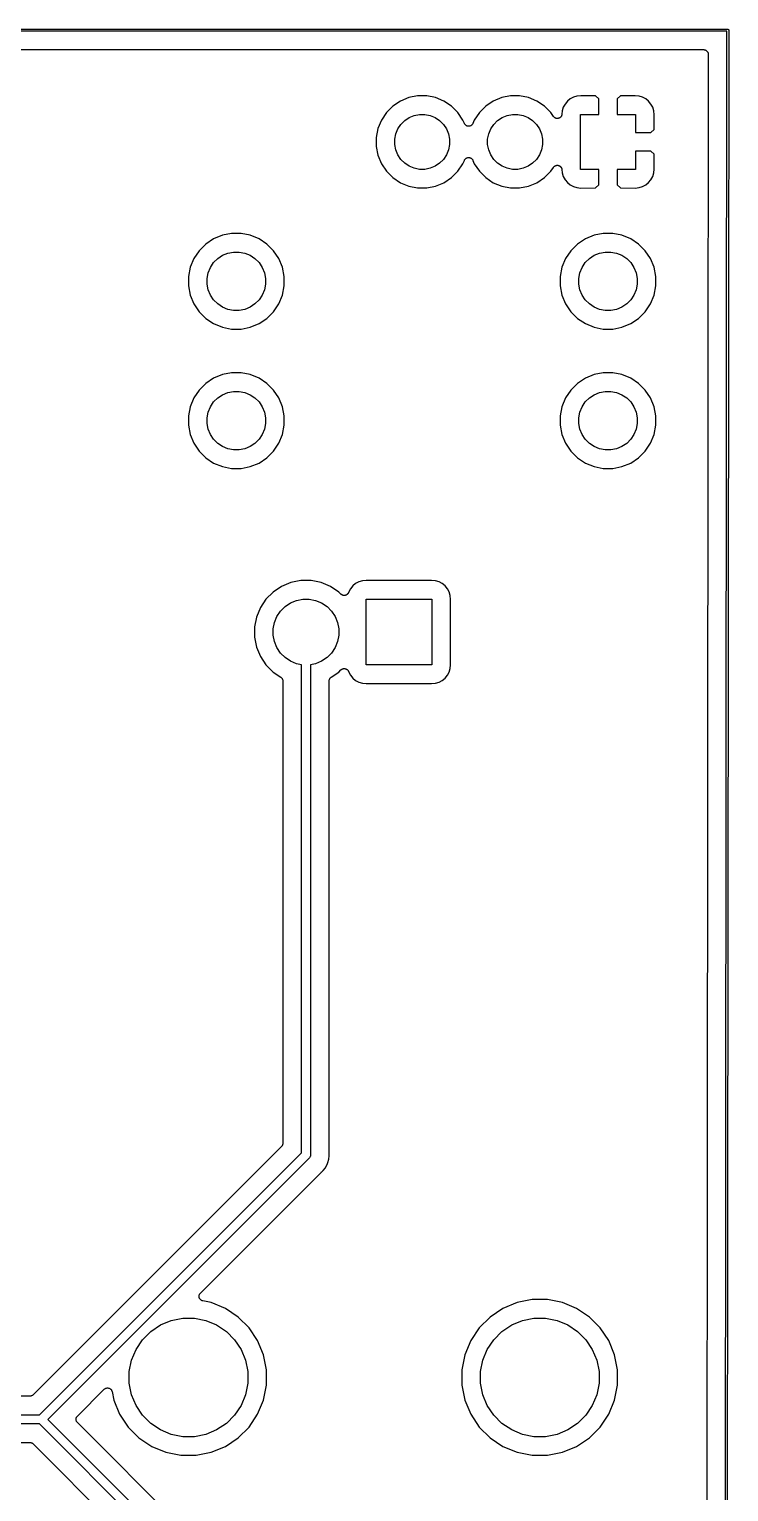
# Model space of a CAD drawing. Extents: x 20 to 116, y -135 to -20.
# Drawn here: x 96.9 to 116.03, y -59.96 to -19.97 of the extents above; entities that cross this region are included whole.
import ezdxf

# ---------------------------------------------------------------- set-up
doc = ezdxf.new("R2010")
doc.units = 0
doc.layers.add('BLACK', color=7, linetype='CONTINUOUS')

msp = doc.modelspace()

# ---------------------------------------------------------------- linework, layer by layer
at = {"layer": 'BLACK', "linetype": 'CONTINUOUS'}
for p, q in [((20.0012, -19.975), (115.999, -19.975)), ((115.999, -19.975), (116, -19.9749)), ((116, -19.9749), (116.001, -19.975)), ((116.001, -19.975), (116.005, -19.9754)), ((116.005, -19.9754), (116.005, -19.9754)), ((116.005, -19.9754), (116.005, -19.9754)), ((116.005, -19.9754), (116.006, -19.9757)), ((116.006, -19.9757), (116.01, -19.9768)), ((116.01, -19.9768), (116.01, -19.9768)), ((116.01, -19.9768), (116.01, -19.9768)), ((116.01, -19.9768), (116.011, -19.9773)), ((116.011, -19.9773), (116.014, -19.9791)), ((116.014, -19.9791), (116.014, -19.9791)), ((116.014, -19.9791), (116.014, -19.9791)), ((116.014, -19.9791), (116.015, -19.9798)), ((116.015, -19.9798), (116.018, -19.9822)), ((116.018, -19.9822), (116.018, -19.9823)), ((116.018, -19.9823), (116.018, -19.9823)), ((116.018, -19.9823), (116.018, -19.9831)), ((116.018, -19.9831), (116.021, -19.986)), ((116.021, -19.986), (116.021, -19.9861)), ((116.021, -19.9861), (116.021, -19.9861)), ((116.021, -19.9861), (116.021, -19.9871)), ((116.021, -19.9871), (116.023, -19.9904)), ((116.023, -19.9904), (116.023, -19.9904)), ((116.023, -19.9904), (116.023, -19.9904)), ((116.023, -19.9904), (116.024, -19.9919)), ((116.024, -19.9919), (116.025, -19.9951)), ((115.975, -20.025), (20.025, -20.025)), ((115.86, -134.975), (115.975, -20.025)), ((116.025, -20.0012), (115.91, -134.999)), ((116.025, -19.9951), (116.025, -19.9951)), ((116.025, -19.9951), (116.025, -19.9951)), ((116.025, -19.9951), (116.025, -19.9969)), ((116.025, -19.9969), (116.025, -20)), ((116.025, -20), (116.025, -20.0012)), ((95.6387, -20.533), (115.339, -20.533)), ((115.339, -20.533), (115.34, -20.533)), ((115.34, -20.533), (115.34, -20.533)), ((115.34, -20.533), (115.34, -20.533)), ((115.34, -20.533), (115.341, -20.533)), ((115.341, -20.533), (115.353, -20.5344)), ((115.353, -20.5344), (115.365, -20.5356)), ((115.466, -20.6601), (115.353, -134.34)), ((115.365, -20.5356), (115.365, -20.5357)), ((115.365, -20.5357), (115.366, -20.5358)), ((115.366, -20.5358), (115.377, -20.5394)), ((115.377, -20.5394), (115.389, -20.543)), ((115.389, -20.543), (115.389, -20.5432)), ((115.389, -20.5432), (115.389, -20.5433)), ((115.389, -20.5433), (115.4, -20.549)), ((115.4, -20.549), (115.41, -20.5548)), ((115.41, -20.5548), (115.411, -20.555)), ((115.411, -20.555), (115.411, -20.5552)), ((115.411, -20.5552), (115.42, -20.5629)), ((115.42, -20.5629), (115.43, -20.5706)), ((115.43, -20.5706), (115.43, -20.5709)), ((115.43, -20.5709), (115.43, -20.5711)), ((115.43, -20.5711), (115.438, -20.5805)), ((115.438, -20.5805), (115.445, -20.5898)), ((115.445, -20.5898), (115.445, -20.5902)), ((115.445, -20.5902), (115.446, -20.5905)), ((115.446, -20.5905), (115.451, -20.6011)), ((115.451, -20.6011), (115.457, -20.6117)), ((115.457, -20.6117), (115.457, -20.6121)), ((115.457, -20.6121), (115.457, -20.6124)), ((115.457, -20.6124), (115.46, -20.6239)), ((115.46, -20.6239), (115.464, -20.6355)), ((115.464, -20.6355), (115.464, -20.6358)), ((115.464, -20.6358), (115.464, -20.6362)), ((115.464, -20.6362), (115.465, -20.6481)), ((115.465, -20.6481), (115.466, -20.6601)), ((107.049, -21.9402), (106.843, -22.0779)), ((107.278, -21.8453), (107.049, -21.9402)), ((107.521, -21.797), (107.278, -21.8453)), ((107.769, -21.797), (107.521, -21.797)), ((108.012, -21.8453), (107.769, -21.797)), ((108.241, -21.9402), (108.012, -21.8453)), ((108.447, -22.0778), (108.241, -21.9402)), ((109.589, -21.9402), (109.383, -22.0779)), ((109.818, -21.8453), (109.589, -21.9402)), ((110.061, -21.797), (109.818, -21.8453)), ((110.309, -21.797), (110.061, -21.797)), ((110.552, -21.8453), (110.309, -21.797)), ((110.781, -21.9402), (110.552, -21.8453)), ((110.987, -22.0778), (110.781, -21.9402)), ((111.614, -21.9441), (111.551, -22.0214)), ((111.691, -21.8806), (111.614, -21.9441)), ((111.78, -21.8334), (111.691, -21.8806)), ((111.875, -21.8044), (111.78, -21.8334)), ((111.981, -21.794), (111.875, -21.8044)), ((112.386, -21.7967), (111.981, -21.794)), ((112.471, -21.8814), (112.386, -21.7967)), ((112.471, -22.305), (112.471, -21.8814)), ((113.064, -21.7967), (112.979, -21.8814)), ((112.979, -21.8814), (112.979, -22.305)), ((113.469, -21.794), (113.064, -21.7967)), ((113.575, -21.8043), (113.469, -21.794)), ((113.67, -21.8334), (113.575, -21.8043)), ((113.759, -21.8806), (113.67, -21.8334)), ((113.836, -21.9441), (113.759, -21.8806)), ((113.899, -22.0214), (113.836, -21.9441)), ((106.668, -22.2531), (106.53, -22.4591)), ((106.843, -22.0779), (106.668, -22.2531)), ((107.167, -22.4724), (107.29, -22.3904)), ((107.29, -22.3904), (107.426, -22.3338)), ((107.426, -22.3338), (107.571, -22.305)), ((107.571, -22.305), (107.719, -22.305)), ((107.719, -22.305), (107.864, -22.3338)), ((107.864, -22.3338), (108, -22.3904)), ((108, -22.3904), (108.123, -22.4724)), ((108.622, -22.2531), (108.447, -22.0778)), ((108.76, -22.4591), (108.622, -22.2531)), ((109.208, -22.2531), (109.07, -22.4591)), ((109.383, -22.0779), (109.208, -22.2531)), ((109.707, -22.4724), (109.83, -22.3904)), ((109.83, -22.3904), (109.966, -22.3338)), ((109.966, -22.3338), (110.111, -22.305)), ((110.111, -22.305), (110.259, -22.305)), ((110.259, -22.305), (110.404, -22.3338)), ((110.404, -22.3338), (110.54, -22.3904)), ((110.54, -22.3904), (110.663, -22.4724)), ((111.162, -22.2531), (110.987, -22.0778)), ((111.233, -22.359), (111.162, -22.2531)), ((111.237, -22.3637), (111.233, -22.359)), ((111.24, -22.3687), (111.237, -22.3637)), ((111.245, -22.3733), (111.24, -22.3687)), ((111.249, -22.3782), (111.245, -22.3733)), ((111.253, -22.382), (111.249, -22.3782)), ((111.258, -22.3863), (111.253, -22.382)), ((111.263, -22.3899), (111.258, -22.3863)), ((111.268, -22.394), (111.263, -22.3899)), ((111.413, -22.3908), (111.408, -22.3946)), ((111.418, -22.3875), (111.413, -22.3908)), ((111.423, -22.383), (111.418, -22.3875)), ((111.428, -22.379), (111.423, -22.383)), ((111.431, -22.3744), (111.428, -22.379)), ((111.436, -22.3702), (111.431, -22.3744)), ((111.439, -22.3649), (111.436, -22.3702)), ((111.444, -22.36), (111.439, -22.3649)), ((111.446, -22.3547), (111.444, -22.36)), ((111.45, -22.3497), (111.446, -22.3547)), ((111.452, -22.3438), (111.45, -22.3497)), ((111.455, -22.3382), (111.452, -22.3438)), ((111.457, -22.3325), (111.455, -22.3382)), ((111.46, -22.3269), (111.457, -22.3325)), ((111.461, -22.3207), (111.46, -22.3269)), ((111.463, -22.3146), (111.461, -22.3207)), ((111.464, -22.3086), (111.463, -22.3146)), ((111.465, -22.3027), (111.464, -22.3086)), ((111.474, -22.2054), (111.465, -22.3009)), ((111.465, -22.3009), (111.465, -22.3027)), ((111.503, -22.1097), (111.474, -22.2054)), ((111.551, -22.0214), (111.503, -22.1097)), ((111.975, -23.805), (111.975, -22.305)), ((111.975, -22.305), (112.471, -22.305)), ((112.979, -22.305), (113.475, -22.305)), ((113.475, -22.305), (113.475, -22.801)), ((113.947, -22.1097), (113.899, -22.0214)), ((113.976, -22.2054), (113.947, -22.1097)), ((113.986, -22.3108), (113.976, -22.2054)), ((113.983, -22.7163), (113.986, -22.3108)), ((106.435, -22.6881), (106.387, -22.9311)), ((106.53, -22.4591), (106.435, -22.6881)), ((106.924, -22.8362), (106.98, -22.6997)), ((106.98, -22.6997), (107.062, -22.5769)), ((107.062, -22.5769), (107.167, -22.4724)), ((108.123, -22.4724), (108.228, -22.5769)), ((108.228, -22.5769), (108.31, -22.6997)), ((108.31, -22.6997), (108.366, -22.8362)), ((108.798, -22.5505), (108.76, -22.4591)), ((108.803, -22.5612), (108.798, -22.5505)), ((108.809, -22.572), (108.803, -22.5612)), ((108.809, -22.5721), (108.809, -22.572)), ((108.809, -22.5723), (108.809, -22.5721)), ((108.817, -22.5816), (108.809, -22.5723)), ((108.825, -22.5912), (108.817, -22.5816)), ((108.825, -22.5913), (108.825, -22.5912)), ((108.825, -22.5915), (108.825, -22.5913)), ((108.834, -22.5991), (108.825, -22.5915)), ((108.844, -22.607), (108.834, -22.5991)), ((108.844, -22.6071), (108.844, -22.607)), ((108.844, -22.6073), (108.844, -22.6071)), ((108.855, -22.613), (108.844, -22.6073)), ((108.866, -22.6189), (108.855, -22.613)), ((108.866, -22.619), (108.866, -22.6189)), ((108.866, -22.6189), (108.866, -22.6189)), ((108.877, -22.6226), (108.866, -22.619)), ((108.889, -22.6262), (108.877, -22.6226)), ((108.889, -22.6263), (108.889, -22.6262)), ((108.89, -22.6263), (108.889, -22.6263)), ((108.902, -22.6276), (108.89, -22.6263)), ((108.914, -22.6289), (108.902, -22.6276)), ((108.926, -22.6278), (108.914, -22.6289)), ((108.914, -22.6289), (108.914, -22.6288)), ((108.914, -22.6288), (108.914, -22.6289)), ((108.939, -22.6267), (108.926, -22.6278)), ((108.951, -22.6232), (108.939, -22.6266)), ((108.939, -22.6266), (108.939, -22.6266)), ((108.939, -22.6266), (108.939, -22.6267)), ((108.962, -22.6197), (108.951, -22.6232)), ((108.963, -22.6196), (108.962, -22.6197)), ((108.973, -22.6139), (108.963, -22.6195)), ((108.963, -22.6195), (108.963, -22.6196)), ((108.984, -22.6083), (108.973, -22.6139)), ((108.985, -22.6081), (108.984, -22.6083)), ((108.994, -22.6005), (108.985, -22.608)), ((108.985, -22.608), (108.985, -22.6081)), ((109.004, -22.5928), (108.994, -22.6005)), ((109.012, -22.5833), (109.004, -22.5925)), ((109.004, -22.5925), (109.004, -22.5926)), ((109.004, -22.5926), (109.004, -22.5928)), ((109.02, -22.5738), (109.012, -22.5833)), ((109.026, -22.5628), (109.02, -22.5734)), ((109.02, -22.5734), (109.02, -22.5736)), ((109.02, -22.5736), (109.02, -22.5738)), ((109.032, -22.5521), (109.026, -22.5628)), ((109.07, -22.4591), (109.032, -22.5505)), ((109.032, -22.5505), (109.032, -22.5517)), ((109.032, -22.5517), (109.032, -22.5517)), ((109.032, -22.5517), (109.032, -22.5517)), ((109.032, -22.5517), (109.032, -22.5521)), ((109.464, -22.8362), (109.52, -22.6997)), ((109.52, -22.6997), (109.602, -22.5769)), ((109.602, -22.5769), (109.707, -22.4724)), ((110.663, -22.4724), (110.768, -22.5769)), ((110.768, -22.5769), (110.85, -22.6997)), ((110.85, -22.6997), (110.906, -22.8362)), ((111.273, -22.3968), (111.268, -22.394)), ((111.278, -22.4002), (111.273, -22.3968)), ((111.284, -22.4027), (111.278, -22.4002)), ((111.29, -22.4057), (111.284, -22.4027)), ((111.295, -22.4075), (111.29, -22.4057)), ((111.301, -22.4098), (111.295, -22.4075)), ((111.307, -22.4111), (111.301, -22.4098)), ((111.313, -22.413), (111.307, -22.4111)), ((111.319, -22.4136), (111.313, -22.413)), ((111.325, -22.4148), (111.319, -22.4136)), ((111.332, -22.4148), (111.325, -22.4148)), ((111.338, -22.4155), (111.332, -22.4148)), ((111.344, -22.4149), (111.338, -22.4155)), ((111.35, -22.415), (111.344, -22.4149)), ((111.356, -22.4138), (111.35, -22.415)), ((111.363, -22.4132), (111.356, -22.4138)), ((111.368, -22.4115), (111.363, -22.4132)), ((111.374, -22.4103), (111.368, -22.4115)), ((111.38, -22.4079), (111.374, -22.4103)), ((111.386, -22.4061), (111.38, -22.4079)), ((111.392, -22.4033), (111.386, -22.4061)), ((111.397, -22.4011), (111.392, -22.4033)), ((111.403, -22.3975), (111.397, -22.4011)), ((111.408, -22.3946), (111.403, -22.3975)), ((113.899, -22.801), (113.983, -22.7163)), ((106.387, -22.9311), (106.387, -23.1789)), ((106.387, -23.1789), (106.435, -23.4219)), ((106.895, -22.9811), (106.924, -22.8362)), ((106.895, -23.1289), (106.895, -22.9811)), ((106.924, -23.2738), (106.895, -23.1289)), ((108.366, -22.8362), (108.395, -22.9811)), ((108.395, -23.1289), (108.366, -23.2738)), ((108.395, -22.9811), (108.395, -23.1289)), ((109.435, -22.9811), (109.464, -22.8362)), ((109.435, -23.1289), (109.435, -22.9811)), ((109.464, -23.2738), (109.435, -23.1289)), ((110.906, -22.8362), (110.935, -22.9811)), ((110.935, -23.1289), (110.906, -23.2738)), ((110.935, -22.9811), (110.935, -23.1289)), ((113.475, -22.801), (113.899, -22.801)), ((106.435, -23.4219), (106.53, -23.6509)), ((106.98, -23.4103), (106.924, -23.2738)), ((107.062, -23.5331), (106.98, -23.4103)), ((107.167, -23.6376), (107.062, -23.5331)), ((108.228, -23.5331), (108.123, -23.6376)), ((108.31, -23.4103), (108.228, -23.5331)), ((108.366, -23.2738), (108.31, -23.4103)), ((108.76, -23.6509), (108.798, -23.5595)), ((108.798, -23.5579), (108.804, -23.5473)), ((108.798, -23.5583), (108.798, -23.5579)), ((108.798, -23.5595), (108.798, -23.5583)), ((108.798, -23.5583), (108.798, -23.5583)), ((108.798, -23.5583), (108.798, -23.5583)), ((108.804, -23.5473), (108.81, -23.5366)), ((108.81, -23.5362), (108.818, -23.5269)), ((108.81, -23.5364), (108.81, -23.5362)), ((108.81, -23.5366), (108.81, -23.5364)), ((108.818, -23.5269), (108.826, -23.5175)), ((108.826, -23.5172), (108.836, -23.5095)), ((108.826, -23.5174), (108.826, -23.5172)), ((108.826, -23.5175), (108.826, -23.5174)), ((108.836, -23.5095), (108.845, -23.502)), ((108.845, -23.5019), (108.846, -23.5017)), ((108.845, -23.502), (108.845, -23.5019)), ((108.846, -23.5017), (108.857, -23.496)), ((108.857, -23.496), (108.867, -23.4905)), ((108.867, -23.4904), (108.868, -23.4903)), ((108.867, -23.4905), (108.867, -23.4904)), ((108.868, -23.4903), (108.879, -23.4869)), ((108.879, -23.4869), (108.891, -23.4834)), ((108.891, -23.4833), (108.903, -23.4823)), ((108.891, -23.4834), (108.891, -23.4833)), ((108.891, -23.4834), (108.891, -23.4834)), ((108.903, -23.4823), (108.916, -23.4811)), ((108.916, -23.4811), (108.916, -23.4812)), ((108.916, -23.4812), (108.916, -23.4811)), ((108.916, -23.4811), (108.928, -23.4824)), ((108.928, -23.4824), (108.94, -23.4837)), ((108.94, -23.4837), (108.941, -23.4837)), ((108.941, -23.4837), (108.941, -23.4838)), ((108.941, -23.4838), (108.952, -23.4874)), ((108.952, -23.4874), (108.964, -23.491)), ((108.964, -23.491), (108.964, -23.4911)), ((108.964, -23.4911), (108.964, -23.4911)), ((108.964, -23.4911), (108.975, -23.4969)), ((108.975, -23.4969), (108.986, -23.5027)), ((108.986, -23.5027), (108.986, -23.5029)), ((108.986, -23.5029), (108.986, -23.503)), ((108.986, -23.503), (108.995, -23.5106)), ((108.995, -23.5106), (109.005, -23.5185)), ((109.005, -23.5185), (109.005, -23.5187)), ((109.005, -23.5187), (109.005, -23.5188)), ((109.005, -23.5188), (109.013, -23.5282)), ((109.013, -23.5282), (109.021, -23.5377)), ((109.021, -23.5377), (109.021, -23.5379)), ((109.021, -23.5379), (109.021, -23.538)), ((109.021, -23.538), (109.027, -23.5486)), ((109.027, -23.5486), (109.032, -23.5595)), ((109.032, -23.5595), (109.07, -23.6509)), ((109.52, -23.4103), (109.464, -23.2738)), ((109.602, -23.5331), (109.52, -23.4103)), ((109.707, -23.6376), (109.602, -23.5331)), ((110.768, -23.5331), (110.663, -23.6376)), ((110.85, -23.4103), (110.768, -23.5331)), ((110.906, -23.2738), (110.85, -23.4103)), ((113.475, -23.309), (113.475, -23.805)), ((113.899, -23.309), (113.475, -23.309)), ((113.983, -23.3937), (113.899, -23.309)), ((113.986, -23.7992), (113.983, -23.3937)), ((106.53, -23.6509), (106.668, -23.8569)), ((106.668, -23.8569), (106.843, -24.0321)), ((107.29, -23.7196), (107.167, -23.6376)), ((107.426, -23.7762), (107.29, -23.7196)), ((107.571, -23.805), (107.426, -23.7762)), ((107.719, -23.805), (107.571, -23.805)), ((107.864, -23.7762), (107.719, -23.805)), ((108, -23.7196), (107.864, -23.7762)), ((108.123, -23.6376), (108, -23.7196)), ((108.447, -24.0322), (108.622, -23.8569)), ((108.622, -23.8569), (108.76, -23.6509)), ((109.07, -23.6509), (109.208, -23.8569)), ((109.208, -23.8569), (109.383, -24.0321)), ((109.83, -23.7196), (109.707, -23.6376)), ((109.966, -23.7762), (109.83, -23.7196)), ((110.111, -23.805), (109.966, -23.7762)), ((110.259, -23.805), (110.111, -23.805)), ((110.404, -23.7762), (110.259, -23.805)), ((110.54, -23.7196), (110.404, -23.7762)), ((110.663, -23.6376), (110.54, -23.7196)), ((110.987, -24.0322), (111.162, -23.8569)), ((111.162, -23.8569), (111.233, -23.751)), ((111.233, -23.751), (111.234, -23.7495)), ((111.234, -23.7495), (111.238, -23.7449)), ((111.238, -23.7449), (111.241, -23.7399)), ((111.241, -23.7399), (111.246, -23.7354)), ((111.246, -23.7354), (111.25, -23.7305)), ((111.25, -23.7305), (111.255, -23.7268)), ((111.255, -23.7268), (111.259, -23.7226)), ((111.259, -23.7226), (111.264, -23.7191)), ((111.264, -23.7191), (111.269, -23.7151)), ((111.269, -23.7151), (111.275, -23.7123)), ((111.275, -23.7123), (111.28, -23.709)), ((111.28, -23.709), (111.286, -23.7066)), ((111.286, -23.7066), (111.291, -23.7036)), ((111.291, -23.7036), (111.297, -23.702)), ((111.297, -23.702), (111.303, -23.6997)), ((111.303, -23.6997), (111.309, -23.6985)), ((111.309, -23.6985), (111.315, -23.6967)), ((111.315, -23.6967), (111.321, -23.6962)), ((111.321, -23.6962), (111.327, -23.695)), ((111.327, -23.695), (111.333, -23.6951)), ((111.333, -23.6951), (111.34, -23.6945)), ((111.34, -23.6945), (111.346, -23.6952)), ((111.346, -23.6952), (111.352, -23.6952)), ((111.352, -23.6952), (111.358, -23.6965)), ((111.358, -23.6965), (111.364, -23.6972)), ((111.364, -23.6972), (111.37, -23.699)), ((111.37, -23.699), (111.376, -23.7002)), ((111.376, -23.7002), (111.382, -23.7027)), ((111.382, -23.7027), (111.388, -23.7046)), ((111.388, -23.7046), (111.393, -23.7074)), ((111.393, -23.7074), (111.399, -23.7098)), ((111.399, -23.7098), (111.404, -23.7134)), ((111.404, -23.7134), (111.41, -23.7164)), ((111.41, -23.7164), (111.414, -23.7203)), ((111.414, -23.7203), (111.419, -23.7236)), ((111.419, -23.7236), (111.424, -23.7282)), ((111.424, -23.7282), (111.429, -23.7323)), ((111.429, -23.7323), (111.433, -23.7369)), ((111.433, -23.7369), (111.437, -23.7412)), ((111.437, -23.7412), (111.44, -23.7465)), ((111.44, -23.7465), (111.445, -23.7515)), ((111.445, -23.7515), (111.447, -23.7568)), ((111.447, -23.7568), (111.451, -23.7618)), ((111.451, -23.7618), (111.453, -23.7678)), ((111.453, -23.7678), (111.456, -23.7734)), ((111.456, -23.7734), (111.458, -23.7792)), ((111.458, -23.7792), (111.46, -23.7848)), ((111.46, -23.7848), (111.461, -23.791)), ((111.461, -23.791), (111.463, -23.7972)), ((111.463, -23.7972), (111.464, -23.8032)), ((111.464, -23.8032), (111.465, -23.8091)), ((111.465, -23.8091), (111.474, -23.9046)), ((111.474, -23.9046), (111.503, -24.0003)), ((112.471, -23.805), (111.975, -23.805)), ((112.471, -24.2286), (112.471, -23.805)), ((113.475, -23.805), (112.979, -23.805)), ((112.979, -23.805), (112.979, -24.2286)), ((113.947, -24.0003), (113.976, -23.9046)), ((113.976, -23.9046), (113.986, -23.7992)), ((106.843, -24.0321), (107.049, -24.1698)), ((107.049, -24.1698), (107.278, -24.2647)), ((107.278, -24.2647), (107.521, -24.313)), ((107.521, -24.313), (107.769, -24.313)), ((107.769, -24.313), (108.012, -24.2647)), ((108.012, -24.2647), (108.241, -24.1698)), ((108.241, -24.1698), (108.447, -24.0322)), ((109.383, -24.0321), (109.589, -24.1698)), ((109.589, -24.1698), (109.818, -24.2647)), ((109.818, -24.2647), (110.061, -24.313)), ((110.061, -24.313), (110.309, -24.313)), ((110.309, -24.313), (110.552, -24.2647)), ((110.552, -24.2647), (110.781, -24.1698)), ((110.781, -24.1698), (110.987, -24.0322)), ((111.503, -24.0003), (111.551, -24.0886)), ((111.551, -24.0886), (111.614, -24.1659)), ((111.614, -24.1659), (111.691, -24.2294)), ((111.691, -24.2294), (111.78, -24.2766)), ((111.78, -24.2766), (111.875, -24.3056)), ((111.875, -24.3056), (111.981, -24.316)), ((111.981, -24.316), (112.386, -24.3133)), ((112.386, -24.3133), (112.471, -24.2286)), ((112.979, -24.2286), (113.064, -24.3133)), ((113.064, -24.3133), (113.469, -24.316)), ((113.469, -24.316), (113.575, -24.3056)), ((113.575, -24.3056), (113.67, -24.2766)), ((113.67, -24.2766), (113.759, -24.2294)), ((113.759, -24.2294), (113.836, -24.1659)), ((113.836, -24.1659), (113.899, -24.0886)), ((113.899, -24.0886), (113.947, -24.0003)), ((102.436, -25.557), (102.183, -25.6073)), ((102.694, -25.557), (102.436, -25.557)), ((102.947, -25.6073), (102.694, -25.557)), ((112.596, -25.557), (112.343, -25.6073)), ((112.854, -25.557), (112.596, -25.557)), ((113.107, -25.6073), (112.854, -25.557)), ((101.731, -25.849), (101.549, -26.0312)), ((101.945, -25.7059), (101.731, -25.849)), ((102.183, -25.6073), (101.945, -25.7059)), ((103.185, -25.7059), (102.947, -25.6073)), ((103.399, -25.849), (103.185, -25.7059)), ((103.581, -26.0312), (103.399, -25.849)), ((111.891, -25.849), (111.709, -26.0312)), ((112.105, -25.7059), (111.891, -25.849)), ((112.343, -25.6073), (112.105, -25.7059)), ((113.345, -25.7059), (113.107, -25.6073)), ((113.559, -25.849), (113.345, -25.7059)), ((113.741, -26.0312), (113.559, -25.849)), ((101.406, -26.2454), (101.307, -26.4835)), ((101.549, -26.0312), (101.406, -26.2454)), ((101.856, -26.4861), (101.944, -26.355)), ((101.944, -26.355), (102.055, -26.2436)), ((102.055, -26.2436), (102.186, -26.156)), ((102.186, -26.156), (102.332, -26.0957)), ((102.332, -26.0957), (102.486, -26.065)), ((102.486, -26.065), (102.644, -26.065)), ((102.644, -26.065), (102.798, -26.0957)), ((102.798, -26.0957), (102.944, -26.156)), ((102.944, -26.156), (103.075, -26.2436)), ((103.075, -26.2436), (103.186, -26.355)), ((103.186, -26.355), (103.274, -26.4861)), ((103.724, -26.2454), (103.581, -26.0312)), ((103.823, -26.4835), (103.724, -26.2454)), ((111.566, -26.2454), (111.467, -26.4835)), ((111.709, -26.0312), (111.566, -26.2454)), ((112.016, -26.4861), (112.104, -26.355)), ((112.104, -26.355), (112.215, -26.2436)), ((112.215, -26.2436), (112.346, -26.156)), ((112.346, -26.156), (112.492, -26.0957)), ((112.492, -26.0957), (112.646, -26.065)), ((112.646, -26.065), (112.804, -26.065)), ((112.804, -26.065), (112.958, -26.0957)), ((112.958, -26.0957), (113.104, -26.156)), ((113.104, -26.156), (113.235, -26.2436)), ((113.235, -26.2436), (113.346, -26.355)), ((113.346, -26.355), (113.434, -26.4861)), ((113.884, -26.2454), (113.741, -26.0312)), ((113.983, -26.4835), (113.884, -26.2454)), ((101.307, -26.4835), (101.257, -26.7362)), ((101.257, -26.7362), (101.257, -26.9938)), ((101.765, -26.7862), (101.796, -26.6316)), ((101.765, -26.9438), (101.765, -26.7862)), ((101.796, -26.6316), (101.856, -26.4861)), ((103.274, -26.4861), (103.334, -26.6316)), ((103.334, -26.6316), (103.365, -26.7862)), ((103.365, -26.7862), (103.365, -26.9438)), ((103.873, -26.7362), (103.823, -26.4835)), ((103.873, -26.9938), (103.873, -26.7362)), ((111.467, -26.4835), (111.417, -26.7362)), ((111.417, -26.7362), (111.417, -26.9938)), ((111.925, -26.7862), (111.956, -26.6316)), ((111.925, -26.9438), (111.925, -26.7862)), ((111.956, -26.6316), (112.016, -26.4861)), ((113.434, -26.4861), (113.494, -26.6316)), ((113.494, -26.6316), (113.525, -26.7862)), ((113.525, -26.7862), (113.525, -26.9438)), ((114.033, -26.7362), (113.983, -26.4835)), ((114.033, -26.9938), (114.033, -26.7362)), ((101.257, -26.9938), (101.307, -27.2465)), ((101.796, -27.0984), (101.765, -26.9438)), ((101.856, -27.2439), (101.796, -27.0984)), ((103.334, -27.0984), (103.274, -27.2439)), ((103.365, -26.9438), (103.334, -27.0984)), ((103.823, -27.2465), (103.873, -26.9938)), ((111.417, -26.9938), (111.467, -27.2465)), ((111.956, -27.0984), (111.925, -26.9438)), ((112.016, -27.2439), (111.956, -27.0984)), ((113.494, -27.0984), (113.434, -27.2439)), ((113.525, -26.9438), (113.494, -27.0984)), ((113.983, -27.2465), (114.033, -26.9938)), ((101.307, -27.2465), (101.406, -27.4846)), ((101.406, -27.4846), (101.549, -27.6988)), ((101.944, -27.375), (101.856, -27.2439)), ((102.055, -27.4864), (101.944, -27.375)), ((102.186, -27.574), (102.055, -27.4864)), ((102.332, -27.6343), (102.186, -27.574)), ((102.944, -27.574), (102.798, -27.6343)), ((103.075, -27.4864), (102.944, -27.574)), ((103.186, -27.375), (103.075, -27.4864)), ((103.274, -27.2439), (103.186, -27.375)), ((103.581, -27.6988), (103.724, -27.4846)), ((103.724, -27.4846), (103.823, -27.2465)), ((111.467, -27.2465), (111.566, -27.4846)), ((111.566, -27.4846), (111.709, -27.6988)), ((112.104, -27.375), (112.016, -27.2439)), ((112.215, -27.4864), (112.104, -27.375)), ((112.346, -27.574), (112.215, -27.4864)), ((112.492, -27.6343), (112.346, -27.574)), ((113.104, -27.574), (112.958, -27.6343)), ((113.235, -27.4864), (113.104, -27.574)), ((113.346, -27.375), (113.235, -27.4864)), ((113.434, -27.2439), (113.346, -27.375)), ((113.741, -27.6988), (113.884, -27.4846)), ((113.884, -27.4846), (113.983, -27.2465)), ((101.549, -27.6988), (101.731, -27.881)), ((101.731, -27.881), (101.945, -28.0241)), ((102.486, -27.665), (102.332, -27.6343)), ((102.644, -27.665), (102.486, -27.665)), ((102.798, -27.6343), (102.644, -27.665)), ((103.185, -28.0241), (103.399, -27.881)), ((103.399, -27.881), (103.581, -27.6988)), ((111.709, -27.6988), (111.891, -27.881)), ((111.891, -27.881), (112.105, -28.0241)), ((112.646, -27.665), (112.492, -27.6343)), ((112.804, -27.665), (112.646, -27.665)), ((112.958, -27.6343), (112.804, -27.665)), ((113.345, -28.0241), (113.559, -27.881)), ((113.559, -27.881), (113.741, -27.6988)), ((101.945, -28.0241), (102.183, -28.1227)), ((102.183, -28.1227), (102.436, -28.173)), ((102.436, -28.173), (102.694, -28.173)), ((102.694, -28.173), (102.947, -28.1227)), ((102.947, -28.1227), (103.185, -28.0241)), ((112.105, -28.0241), (112.343, -28.1227)), ((112.343, -28.1227), (112.596, -28.173)), ((112.596, -28.173), (112.854, -28.173)), ((112.854, -28.173), (113.107, -28.1227)), ((113.107, -28.1227), (113.345, -28.0241)), ((101.945, -29.5159), (101.731, -29.659)), ((102.183, -29.4173), (101.945, -29.5159)), ((102.436, -29.367), (102.183, -29.4173)), ((102.694, -29.367), (102.436, -29.367)), ((102.947, -29.4173), (102.694, -29.367)), ((103.185, -29.5159), (102.947, -29.4173)), ((103.399, -29.659), (103.185, -29.5159)), ((112.105, -29.5159), (111.891, -29.659)), ((112.343, -29.4173), (112.105, -29.5159)), ((112.596, -29.367), (112.343, -29.4173)), ((112.854, -29.367), (112.596, -29.367)), ((113.107, -29.4173), (112.854, -29.367)), ((113.345, -29.5159), (113.107, -29.4173)), ((113.559, -29.659), (113.345, -29.5159)), ((101.549, -29.8412), (101.406, -30.0554)), ((101.731, -29.659), (101.549, -29.8412)), ((102.055, -30.0536), (102.186, -29.966)), ((102.186, -29.966), (102.332, -29.9057)), ((102.332, -29.9057), (102.486, -29.875)), ((102.486, -29.875), (102.644, -29.875)), ((102.644, -29.875), (102.798, -29.9057)), ((102.798, -29.9057), (102.944, -29.966)), ((102.944, -29.966), (103.075, -30.0536)), ((103.581, -29.8412), (103.399, -29.659)), ((103.724, -30.0554), (103.581, -29.8412)), ((111.709, -29.8412), (111.566, -30.0554)), ((111.891, -29.659), (111.709, -29.8412)), ((112.215, -30.0536), (112.346, -29.966)), ((112.346, -29.966), (112.492, -29.9057)), ((112.492, -29.9057), (112.646, -29.875)), ((112.646, -29.875), (112.804, -29.875)), ((112.804, -29.875), (112.958, -29.9057)), ((112.958, -29.9057), (113.104, -29.966)), ((113.104, -29.966), (113.235, -30.0536)), ((113.741, -29.8412), (113.559, -29.659)), ((113.884, -30.0554), (113.741, -29.8412)), ((101.307, -30.2935), (101.257, -30.5462)), ((101.406, -30.0554), (101.307, -30.2935)), ((101.796, -30.4416), (101.856, -30.2961)), ((101.856, -30.2961), (101.944, -30.165)), ((101.944, -30.165), (102.055, -30.0536)), ((103.075, -30.0536), (103.186, -30.165)), ((103.186, -30.165), (103.274, -30.2961)), ((103.274, -30.2961), (103.334, -30.4416)), ((103.823, -30.2935), (103.724, -30.0554)), ((103.873, -30.5462), (103.823, -30.2935)), ((111.467, -30.2935), (111.417, -30.5462)), ((111.566, -30.0554), (111.467, -30.2935)), ((111.956, -30.4416), (112.016, -30.2961)), ((112.016, -30.2961), (112.104, -30.165)), ((112.104, -30.165), (112.215, -30.0536)), ((113.235, -30.0536), (113.346, -30.165)), ((113.346, -30.165), (113.434, -30.2961)), ((113.434, -30.2961), (113.494, -30.4416)), ((113.983, -30.2935), (113.884, -30.0554)), ((114.033, -30.5462), (113.983, -30.2935)), ((101.257, -30.5462), (101.257, -30.8038)), ((101.765, -30.5962), (101.796, -30.4416)), ((101.765, -30.7538), (101.765, -30.5962)), ((101.796, -30.9084), (101.765, -30.7538)), ((103.334, -30.4416), (103.365, -30.5962)), ((103.365, -30.7538), (103.334, -30.9084)), ((103.365, -30.5962), (103.365, -30.7538)), ((103.873, -30.8038), (103.873, -30.5462)), ((111.417, -30.5462), (111.417, -30.8038)), ((111.925, -30.5962), (111.956, -30.4416)), ((111.925, -30.7538), (111.925, -30.5962)), ((111.956, -30.9084), (111.925, -30.7538)), ((113.494, -30.4416), (113.525, -30.5962)), ((113.525, -30.7538), (113.494, -30.9084)), ((113.525, -30.5962), (113.525, -30.7538)), ((114.033, -30.8038), (114.033, -30.5462)), ((101.257, -30.8038), (101.307, -31.0565)), ((101.307, -31.0565), (101.406, -31.2946)), ((101.856, -31.0539), (101.796, -30.9084)), ((101.944, -31.185), (101.856, -31.0539)), ((102.055, -31.2964), (101.944, -31.185)), ((103.186, -31.185), (103.075, -31.2964)), ((103.274, -31.0539), (103.186, -31.185)), ((103.334, -30.9084), (103.274, -31.0539)), ((103.724, -31.2946), (103.823, -31.0565)), ((103.823, -31.0565), (103.873, -30.8038)), ((111.417, -30.8038), (111.467, -31.0565)), ((111.467, -31.0565), (111.566, -31.2946)), ((112.016, -31.0539), (111.956, -30.9084)), ((112.104, -31.185), (112.016, -31.0539)), ((112.215, -31.2964), (112.104, -31.185)), ((113.346, -31.185), (113.235, -31.2964)), ((113.434, -31.0539), (113.346, -31.185)), ((113.494, -30.9084), (113.434, -31.0539)), ((113.884, -31.2946), (113.983, -31.0565)), ((113.983, -31.0565), (114.033, -30.8038)), ((101.406, -31.2946), (101.549, -31.5088)), ((101.549, -31.5088), (101.731, -31.691)), ((102.186, -31.384), (102.055, -31.2964)), ((102.332, -31.4443), (102.186, -31.384)), ((102.486, -31.475), (102.332, -31.4443)), ((102.644, -31.475), (102.486, -31.475)), ((102.798, -31.4443), (102.644, -31.475)), ((102.944, -31.384), (102.798, -31.4443)), ((103.075, -31.2964), (102.944, -31.384)), ((103.399, -31.691), (103.581, -31.5088)), ((103.581, -31.5088), (103.724, -31.2946)), ((111.566, -31.2946), (111.709, -31.5088)), ((111.709, -31.5088), (111.891, -31.691)), ((112.346, -31.384), (112.215, -31.2964)), ((112.492, -31.4443), (112.346, -31.384)), ((112.646, -31.475), (112.492, -31.4443)), ((112.804, -31.475), (112.646, -31.475)), ((112.958, -31.4443), (112.804, -31.475)), ((113.104, -31.384), (112.958, -31.4443)), ((113.235, -31.2964), (113.104, -31.384)), ((113.559, -31.691), (113.741, -31.5088)), ((113.741, -31.5088), (113.884, -31.2946)), ((101.731, -31.691), (101.945, -31.8341)), ((101.945, -31.8341), (102.183, -31.9327)), ((102.183, -31.9327), (102.436, -31.983)), ((102.436, -31.983), (102.694, -31.983)), ((102.694, -31.983), (102.947, -31.9327)), ((102.947, -31.9327), (103.185, -31.8341)), ((103.185, -31.8341), (103.399, -31.691)), ((111.891, -31.691), (112.105, -31.8341)), ((112.105, -31.8341), (112.343, -31.9327)), ((112.343, -31.9327), (112.596, -31.983)), ((112.596, -31.983), (112.854, -31.983)), ((112.854, -31.983), (113.107, -31.9327)), ((113.107, -31.9327), (113.345, -31.8341)), ((113.345, -31.8341), (113.559, -31.691)), ((104.059, -35.1011), (103.803, -35.2072)), ((104.331, -35.047), (104.059, -35.1011)), ((104.609, -35.047), (104.331, -35.047)), ((104.881, -35.1011), (104.609, -35.047)), ((105.137, -35.2072), (104.881, -35.1011)), ((105.826, -35.1306), (105.749, -35.1941)), ((105.915, -35.0834), (105.826, -35.1306)), ((106.01, -35.0544), (105.915, -35.0834)), ((106.116, -35.0439), (106.01, -35.0544)), ((107.904, -35.0439), (106.116, -35.0439)), ((108.01, -35.0543), (107.904, -35.0439)), ((108.105, -35.0834), (108.01, -35.0543)), ((108.194, -35.1306), (108.105, -35.0834)), ((108.271, -35.1941), (108.194, -35.1306)), ((103.376, -35.5575), (103.222, -35.7881)), ((103.572, -35.3613), (103.376, -35.5575)), ((103.803, -35.2072), (103.572, -35.3613)), ((104.207, -35.5896), (104.381, -35.555)), ((104.381, -35.555), (104.559, -35.555)), ((104.559, -35.555), (104.733, -35.5896)), ((105.368, -35.3613), (105.137, -35.2072)), ((105.425, -35.4189), (105.368, -35.3613)), ((105.43, -35.4227), (105.425, -35.4189)), ((105.434, -35.4269), (105.43, -35.4227)), ((105.439, -35.4305), (105.434, -35.4269)), ((105.444, -35.4347), (105.439, -35.4305)), ((105.449, -35.4375), (105.444, -35.4347)), ((105.454, -35.4408), (105.449, -35.4375)), ((105.46, -35.4433), (105.454, -35.4408)), ((105.466, -35.4464), (105.46, -35.4433)), ((105.472, -35.4481), (105.466, -35.4464)), ((105.477, -35.4504), (105.472, -35.4481)), ((105.484, -35.4517), (105.477, -35.4504)), ((105.49, -35.4536), (105.484, -35.4517)), ((105.496, -35.4542), (105.49, -35.4536)), ((105.501, -35.4554), (105.496, -35.4542)), ((105.508, -35.4555), (105.501, -35.4554)), ((105.515, -35.4561), (105.508, -35.4555)), ((105.52, -35.4556), (105.515, -35.4561)), ((105.526, -35.4556), (105.52, -35.4556)), ((105.533, -35.4544), (105.526, -35.4556)), ((105.539, -35.4538), (105.533, -35.4544)), ((105.545, -35.4521), (105.539, -35.4538)), ((105.551, -35.451), (105.545, -35.4521)), ((105.557, -35.4486), (105.551, -35.451)), ((105.563, -35.4467), (105.557, -35.4486)), ((105.568, -35.444), (105.563, -35.4467)), ((105.574, -35.4418), (105.568, -35.444)), ((105.579, -35.4382), (105.574, -35.4418)), ((105.585, -35.4352), (105.579, -35.4382)), ((105.589, -35.4314), (105.585, -35.4352)), ((105.594, -35.4282), (105.589, -35.4314)), ((105.599, -35.4237), (105.594, -35.4282)), ((105.604, -35.4196), (105.599, -35.4237)), ((105.608, -35.415), (105.604, -35.4196)), ((105.612, -35.4109), (105.608, -35.415)), ((105.616, -35.4055), (105.612, -35.4109)), ((105.62, -35.4005), (105.616, -35.4055)), ((105.623, -35.3953), (105.62, -35.4005)), ((105.626, -35.3905), (105.623, -35.3953)), ((105.629, -35.3845), (105.626, -35.3905)), ((105.632, -35.3787), (105.629, -35.3845)), ((105.634, -35.3731), (105.632, -35.3787)), ((105.636, -35.3677), (105.634, -35.3731)), ((105.638, -35.3597), (105.636, -35.366)), ((105.636, -35.366), (105.636, -35.3677)), ((105.686, -35.2714), (105.638, -35.3597)), ((105.749, -35.1941), (105.686, -35.2714)), ((106.11, -37.355), (106.11, -35.555)), ((106.11, -35.555), (107.91, -35.555)), ((107.91, -35.555), (107.91, -37.355)), ((108.334, -35.2714), (108.271, -35.1941)), ((108.382, -35.3597), (108.334, -35.2714)), ((108.411, -35.4554), (108.382, -35.3597)), ((108.421, -35.5612), (108.411, -35.4554)), ((108.421, -37.3488), (108.421, -35.5612)), ((103.222, -35.7881), (103.116, -36.0443)), ((103.672, -36.0287), (103.771, -35.8813)), ((103.771, -35.8813), (103.896, -35.7559)), ((103.896, -35.7559), (104.044, -35.6574)), ((104.044, -35.6574), (104.207, -35.5896)), ((104.733, -35.5896), (104.896, -35.6574)), ((104.896, -35.6574), (105.044, -35.7559)), ((105.044, -35.7559), (105.169, -35.8813)), ((105.169, -35.8813), (105.268, -36.0287)), ((103.116, -36.0443), (103.062, -36.3163)), ((103.062, -36.3163), (103.062, -36.5937)), ((103.57, -36.3664), (103.605, -36.1925)), ((103.57, -36.5436), (103.57, -36.3664)), ((103.605, -36.1925), (103.672, -36.0287)), ((105.268, -36.0287), (105.335, -36.1925)), ((105.335, -36.1925), (105.37, -36.3664)), ((105.37, -36.3664), (105.37, -36.5436)), ((103.062, -36.5937), (103.116, -36.8657)), ((103.605, -36.7175), (103.57, -36.5436)), ((103.672, -36.8813), (103.605, -36.7175)), ((105.335, -36.7175), (105.268, -36.8813)), ((105.37, -36.5436), (105.335, -36.7175)), ((103.116, -36.8657), (103.222, -37.1219)), ((103.222, -37.1219), (103.376, -37.3525)), ((103.771, -37.0287), (103.672, -36.8813)), ((103.896, -37.1541), (103.771, -37.0287)), ((104.044, -37.2526), (103.896, -37.1541)), ((105.044, -37.1541), (104.896, -37.2526)), ((105.169, -37.0287), (105.044, -37.1541)), ((105.268, -36.8813), (105.169, -37.0287)), ((103.376, -37.3525), (103.572, -37.5487)), ((103.572, -37.5487), (103.781, -37.6877)), ((104.207, -37.3204), (104.044, -37.2526)), ((104.345, -37.3478), (104.207, -37.3204)), ((104.345, -50.6946), (104.345, -37.3478)), ((104.733, -37.3204), (104.595, -37.3478)), ((104.595, -37.3478), (104.595, -50.7403)), ((104.896, -37.2526), (104.733, -37.3204)), ((105.159, -37.6877), (105.368, -37.5487)), ((105.368, -37.5487), (105.425, -37.4911)), ((105.425, -37.4911), (105.426, -37.4898)), ((105.426, -37.4898), (105.431, -37.4861)), ((105.431, -37.4861), (105.435, -37.482)), ((105.435, -37.482), (105.441, -37.4784)), ((105.441, -37.4784), (105.446, -37.4744)), ((105.446, -37.4744), (105.451, -37.4716)), ((105.451, -37.4716), (105.456, -37.4684)), ((105.456, -37.4684), (105.462, -37.466)), ((105.462, -37.466), (105.468, -37.463)), ((105.468, -37.463), (105.473, -37.4613)), ((105.473, -37.4613), (105.479, -37.4591)), ((105.479, -37.4591), (105.485, -37.4579)), ((105.485, -37.4579), (105.492, -37.456)), ((105.492, -37.456), (105.497, -37.4555)), ((105.497, -37.4555), (105.503, -37.4544)), ((105.503, -37.4544), (105.51, -37.4544)), ((105.51, -37.4544), (105.516, -37.4539)), ((105.516, -37.4539), (105.522, -37.4545)), ((105.522, -37.4545), (105.528, -37.4546)), ((105.528, -37.4546), (105.534, -37.4559)), ((105.534, -37.4559), (105.541, -37.4566)), ((105.541, -37.4566), (105.547, -37.4583)), ((105.547, -37.4583), (105.552, -37.4595)), ((105.552, -37.4595), (105.558, -37.462)), ((105.558, -37.462), (105.565, -37.464)), ((105.565, -37.464), (105.57, -37.4668)), ((105.57, -37.4668), (105.575, -37.4691)), ((105.575, -37.4691), (105.581, -37.4727)), ((105.581, -37.4727), (105.586, -37.4758)), ((105.586, -37.4758), (105.591, -37.4796)), ((105.591, -37.4796), (105.596, -37.4829)), ((105.596, -37.4829), (105.6, -37.4875)), ((105.6, -37.4875), (105.605, -37.4917)), ((105.605, -37.4917), (105.609, -37.4963)), ((105.609, -37.4963), (105.613, -37.5005)), ((105.613, -37.5005), (105.617, -37.5059)), ((105.617, -37.5059), (105.621, -37.511)), ((105.621, -37.511), (105.624, -37.5162)), ((105.624, -37.5162), (105.627, -37.5211)), ((105.627, -37.5211), (105.629, -37.5271)), ((105.629, -37.5271), (105.633, -37.5329)), ((105.633, -37.5329), (105.634, -37.5386)), ((105.634, -37.5386), (105.636, -37.544)), ((105.636, -37.544), (105.638, -37.5503)), ((105.638, -37.5503), (105.686, -37.6386)), ((107.91, -37.355), (106.11, -37.355)), ((108.334, -37.6386), (108.382, -37.5503)), ((108.382, -37.5503), (108.411, -37.4546)), ((108.411, -37.4546), (108.421, -37.3488)), ((103.781, -37.6877), (103.781, -37.688)), ((103.781, -37.688), (103.781, -37.688)), ((103.781, -37.688), (103.781, -37.688)), ((103.781, -37.688), (103.782, -37.6887)), ((103.782, -37.6887), (103.791, -37.6963)), ((103.791, -37.6963), (103.8, -37.7038)), ((103.8, -37.7038), (103.801, -37.7043)), ((103.801, -37.7043), (103.801, -37.7047)), ((103.801, -37.7047), (103.808, -37.7139)), ((103.808, -37.7139), (103.816, -37.723)), ((103.816, -37.723), (103.816, -37.7236)), ((103.816, -37.7236), (103.816, -37.7241)), ((103.816, -37.7241), (103.822, -37.7345)), ((103.822, -37.7345), (103.827, -37.7449)), ((103.827, -37.7449), (103.828, -37.7455)), ((103.828, -37.7455), (103.828, -37.746)), ((103.828, -37.746), (103.831, -37.7573)), ((103.831, -37.7573), (103.835, -37.7686)), ((103.835, -37.7686), (103.835, -37.7693)), ((103.835, -37.7693), (103.835, -37.7698)), ((103.835, -37.7698), (103.836, -37.7816)), ((103.836, -37.7816), (103.837, -37.7933)), ((103.837, -37.7933), (103.837, -50.4316)), ((105.103, -37.7915), (105.104, -37.7798)), ((105.103, -37.7927), (105.103, -37.7915)), ((105.103, -37.7928), (105.103, -37.7927)), ((105.103, -37.7933), (105.103, -37.7928)), ((105.103, -37.7928), (105.103, -37.7928)), ((105.103, -50.7091), (105.103, -37.7933)), ((105.104, -37.7798), (105.106, -37.7681)), ((105.106, -37.7669), (105.109, -37.7557)), ((105.106, -37.7675), (105.106, -37.7669)), ((105.106, -37.7681), (105.106, -37.7675)), ((105.109, -37.7557), (105.113, -37.7444)), ((105.113, -37.7433), (105.119, -37.7329)), ((105.113, -37.7439), (105.113, -37.7433)), ((105.113, -37.7444), (105.113, -37.7439)), ((105.119, -37.7329), (105.125, -37.7226)), ((105.125, -37.7216), (105.133, -37.7125)), ((105.125, -37.7221), (105.125, -37.7216)), ((105.125, -37.7226), (105.125, -37.7221)), ((105.133, -37.7125), (105.14, -37.7034)), ((105.14, -37.7034), (105.141, -37.703)), ((105.141, -37.7026), (105.15, -37.6952)), ((105.141, -37.703), (105.141, -37.7026)), ((105.15, -37.6952), (105.159, -37.6877)), ((105.686, -37.6386), (105.749, -37.7159)), ((105.749, -37.7159), (105.826, -37.7794)), ((105.826, -37.7794), (105.915, -37.8266)), ((105.915, -37.8266), (106.01, -37.8556)), ((106.01, -37.8556), (106.116, -37.8661)), ((106.116, -37.8661), (107.904, -37.8661)), ((107.904, -37.8661), (108.01, -37.8556)), ((108.01, -37.8556), (108.105, -37.8266)), ((108.105, -37.8266), (108.194, -37.7794)), ((108.194, -37.7794), (108.271, -37.7159)), ((108.271, -37.7159), (108.334, -37.6386)), ((103.8, -50.5214), (97.0114, -57.3098)), ((97.1846, -57.855), (104.345, -50.6946)), ((103.807, -50.5123), (103.8, -50.5214)), ((103.815, -50.5033), (103.807, -50.5123)), ((103.816, -50.5022), (103.815, -50.5028)), ((103.815, -50.5028), (103.815, -50.5033)), ((103.821, -50.4919), (103.816, -50.5022)), ((103.827, -50.4816), (103.821, -50.4919)), ((103.831, -50.4693), (103.827, -50.4804)), ((103.827, -50.4804), (103.827, -50.481)), ((103.827, -50.481), (103.827, -50.4816)), ((103.834, -50.458), (103.831, -50.4693)), ((103.836, -50.4451), (103.834, -50.4567)), ((103.834, -50.4567), (103.834, -50.4573)), ((103.834, -50.4573), (103.834, -50.458)), ((103.837, -50.4334), (103.836, -50.4451)), ((103.837, -50.4316), (103.837, -50.432)), ((103.837, -50.432), (103.837, -50.432)), ((103.837, -50.432), (103.837, -50.4321)), ((103.837, -50.4321), (103.837, -50.4334)), ((104.593, -50.7709), (104.589, -50.7855)), ((104.595, -50.7525), (104.593, -50.7709)), ((104.595, -50.7403), (104.596, -50.7464)), ((104.596, -50.7464), (104.595, -50.7525)), ((104.595, -50.7525), (104.595, -50.7525)), ((105.094, -50.8705), (105.104, -50.7713)), ((105.104, -50.7144), (105.103, -50.7091)), ((105.103, -50.7198), (105.104, -50.7144)), ((105.104, -50.7215), (105.103, -50.7198)), ((105.106, -50.7464), (105.104, -50.7215)), ((105.104, -50.7713), (105.106, -50.7464)), ((105.104, -50.7713), (105.104, -50.7713)), ((104.554, -50.8391), (97.4132, -57.98)), ((104.559, -50.8352), (104.554, -50.8391)), ((104.566, -50.8266), (104.559, -50.8352)), ((104.574, -50.8162), (104.566, -50.8266)), ((104.586, -50.7945), (104.574, -50.8162)), ((104.589, -50.7855), (104.586, -50.7945)), ((104.92, -51.1962), (104.938, -51.1737)), ((104.938, -51.1737), (104.999, -51.0998)), ((104.999, -51.0998), (105.058, -50.9898)), ((105.058, -50.9898), (105.067, -50.9582)), ((105.067, -50.9581), (105.094, -50.8705)), ((105.067, -50.9582), (105.067, -50.9581)), ((101.583, -54.5282), (104.891, -51.2204)), ((104.891, -51.2204), (104.892, -51.2191)), ((104.892, -51.2191), (104.897, -51.2158)), ((104.897, -51.2158), (104.9, -51.212)), ((104.9, -51.212), (104.92, -51.1962)), ((101.546, -54.617), (101.547, -54.605)), ((101.546, -54.6173), (101.546, -54.617)), ((101.546, -54.6176), (101.546, -54.6173)), ((101.547, -54.6296), (101.546, -54.6176)), ((101.547, -54.605), (101.549, -54.5929)), ((101.548, -54.6417), (101.547, -54.6296)), ((101.548, -54.642), (101.548, -54.6417)), ((101.549, -54.6422), (101.548, -54.642)), ((101.549, -54.5924), (101.552, -54.5806)), ((101.549, -54.5926), (101.549, -54.5924)), ((101.549, -54.5929), (101.549, -54.5926)), ((101.552, -54.6538), (101.549, -54.6422)), ((101.552, -54.5806), (101.556, -54.5692)), ((101.555, -54.6655), (101.552, -54.6538)), ((101.556, -54.6657), (101.555, -54.6655)), ((101.556, -54.5687), (101.562, -54.5579)), ((101.556, -54.569), (101.556, -54.5687)), ((101.556, -54.5692), (101.556, -54.569)), ((101.556, -54.666), (101.556, -54.6657)), ((101.561, -54.6767), (101.556, -54.666)), ((101.567, -54.6875), (101.561, -54.6767)), ((101.562, -54.5579), (101.568, -54.5474)), ((101.567, -54.6877), (101.567, -54.6875)), ((101.567, -54.6879), (101.567, -54.6877)), ((101.575, -54.6973), (101.567, -54.6879)), ((101.568, -54.5469), (101.576, -54.5376)), ((101.568, -54.5471), (101.568, -54.5469)), ((101.568, -54.5474), (101.568, -54.5471)), ((101.582, -54.7068), (101.575, -54.6973)), ((101.576, -54.5376), (101.583, -54.5282)), ((101.583, -54.707), (101.582, -54.7068)), ((101.583, -54.7072), (101.583, -54.707)), ((101.592, -54.7149), (101.583, -54.7072)), ((101.601, -54.7227), (101.592, -54.7149)), ((101.602, -54.7229), (101.601, -54.7227)), ((101.602, -54.723), (101.602, -54.7229)), ((101.612, -54.7288), (101.602, -54.723)), ((101.623, -54.7347), (101.612, -54.7288)), ((101.623, -54.7348), (101.623, -54.7347)), ((101.624, -54.7349), (101.623, -54.7348)), ((101.635, -54.7385), (101.624, -54.7349)), ((101.647, -54.7422), (101.635, -54.7385)), ((101.647, -54.7423), (101.647, -54.7422)), ((101.648, -54.7426), (101.647, -54.7423)), ((101.647, -54.7423), (101.647, -54.7423)), ((101.647, -54.7423), (101.647, -54.7423)), ((101.881, -54.7888), (101.648, -54.7426)), ((110.65, -54.707), (110.239, -54.7888)), ((111.07, -54.707), (110.65, -54.707)), ((111.481, -54.7888), (111.07, -54.707)), ((102.268, -54.9492), (101.881, -54.7888)), ((102.617, -55.1821), (102.268, -54.9492)), ((109.852, -54.9492), (109.503, -55.1821)), ((110.239, -54.7888), (109.852, -54.9492)), ((111.868, -54.9492), (111.481, -54.7888)), ((112.217, -55.1821), (111.868, -54.9492)), ((100.002, -55.8023), (100.227, -55.5767)), ((100.227, -55.5767), (100.493, -55.3994)), ((100.493, -55.3994), (100.787, -55.2773)), ((100.787, -55.2773), (101.1, -55.215)), ((101.1, -55.215), (101.42, -55.215)), ((101.42, -55.215), (101.733, -55.2773)), ((101.733, -55.2773), (102.027, -55.3994)), ((102.027, -55.3994), (102.293, -55.5767)), ((102.293, -55.5767), (102.518, -55.8023)), ((102.913, -55.4785), (102.617, -55.1821)), ((103.146, -55.827), (102.913, -55.4785)), ((109.207, -55.4785), (108.974, -55.827)), ((109.503, -55.1821), (109.207, -55.4785)), ((109.602, -55.8023), (109.827, -55.5767)), ((109.827, -55.5767), (110.093, -55.3994)), ((110.093, -55.3994), (110.387, -55.2773)), ((110.387, -55.2773), (110.7, -55.215)), ((110.7, -55.215), (111.02, -55.215)), ((111.02, -55.215), (111.333, -55.2773)), ((111.333, -55.2773), (111.627, -55.3994)), ((111.627, -55.3994), (111.893, -55.5767)), ((111.893, -55.5767), (112.118, -55.8023)), ((112.513, -55.4785), (112.217, -55.1821)), ((112.746, -55.827), (112.513, -55.4785)), ((99.8244, -56.0676), (100.002, -55.8023)), ((102.518, -55.8023), (102.696, -56.0676)), ((103.306, -56.2143), (103.146, -55.827)), ((108.974, -55.827), (108.814, -56.2143)), ((109.424, -56.0676), (109.602, -55.8023)), ((112.118, -55.8023), (112.296, -56.0676)), ((112.906, -56.2143), (112.746, -55.827)), ((99.64, -56.6754), (99.7023, -56.3625)), ((99.7023, -56.3625), (99.8244, -56.0676)), ((102.696, -56.0676), (102.818, -56.3625)), ((102.818, -56.3625), (102.88, -56.6754)), ((103.388, -56.6254), (103.306, -56.2143)), ((108.814, -56.2143), (108.732, -56.6254)), ((109.24, -56.6754), (109.302, -56.3625)), ((109.302, -56.3625), (109.424, -56.0676)), ((112.296, -56.0676), (112.418, -56.3625)), ((112.418, -56.3625), (112.48, -56.6754)), ((112.988, -56.6254), (112.906, -56.2143)), ((99.64, -56.9946), (99.64, -56.6754)), ((102.88, -56.6754), (102.88, -56.9946)), ((103.388, -57.0446), (103.388, -56.6254)), ((108.732, -56.6254), (108.732, -57.0446)), ((109.24, -56.9946), (109.24, -56.6754)), ((112.48, -56.6754), (112.48, -56.9946)), ((112.988, -57.0446), (112.988, -56.6254)), ((98.2214, -57.8902), (98.9532, -57.1584)), ((98.9532, -57.1584), (98.9541, -57.1575)), ((98.9541, -57.1575), (98.9545, -57.1571)), ((98.9541, -57.1575), (98.9541, -57.1575)), ((98.9541, -57.1575), (98.9541, -57.1575)), ((98.9545, -57.1571), (98.9641, -57.1495)), ((98.9641, -57.1495), (98.9734, -57.142)), ((98.9734, -57.142), (98.9736, -57.1419)), ((98.9736, -57.1419), (98.9738, -57.1417)), ((98.9738, -57.1417), (98.9847, -57.136)), ((98.9847, -57.136), (98.9953, -57.1305)), ((98.9953, -57.1305), (98.9956, -57.1304)), ((98.9956, -57.1304), (98.9958, -57.1303)), ((98.9958, -57.1303), (99.0076, -57.1269)), ((99.0076, -57.1269), (99.0191, -57.1235)), ((99.0191, -57.1235), (99.0194, -57.1234)), ((99.0194, -57.1234), (99.0196, -57.1234)), ((99.0196, -57.1234), (99.0317, -57.1223)), ((99.0317, -57.1223), (99.0438, -57.1212)), ((99.0438, -57.1212), (99.0441, -57.1212)), ((99.0441, -57.1212), (99.0443, -57.1212)), ((99.0443, -57.1212), (99.0562, -57.1225)), ((99.0562, -57.1225), (99.0684, -57.1238)), ((99.0684, -57.1238), (99.0687, -57.1238)), ((99.0687, -57.1238), (99.069, -57.1239)), ((99.069, -57.1239), (99.0804, -57.1275)), ((99.0804, -57.1275), (99.0921, -57.1311)), ((99.0921, -57.1311), (99.0924, -57.1312)), ((99.0924, -57.1312), (99.0926, -57.1313)), ((99.0926, -57.1313), (99.1032, -57.1371)), ((99.1032, -57.1371), (99.1139, -57.1428)), ((99.1139, -57.1428), (99.1141, -57.143)), ((99.1141, -57.143), (99.1144, -57.1431)), ((99.1144, -57.1431), (99.1238, -57.151)), ((99.1238, -57.151), (99.133, -57.1586)), ((99.133, -57.1586), (99.1332, -57.1588)), ((99.1332, -57.1588), (99.1334, -57.159)), ((99.1334, -57.159), (99.1412, -57.1686)), ((99.1412, -57.1686), (99.1487, -57.1778)), ((99.1487, -57.1778), (99.1489, -57.1781)), ((99.1489, -57.1781), (99.149, -57.1783)), ((99.149, -57.1783), (99.1547, -57.189)), ((99.7023, -57.3075), (99.64, -56.9946)), ((102.88, -56.9946), (102.818, -57.3075)), ((103.306, -57.4557), (103.388, -57.0446)), ((108.732, -57.0446), (108.814, -57.4557)), ((109.302, -57.3075), (109.24, -56.9946)), ((112.48, -56.9946), (112.418, -57.3075)), ((112.906, -57.4557), (112.988, -57.0446)), ((96.9216, -57.347), (90.8148, -57.347)), ((96.9333, -57.3459), (96.9216, -57.347)), ((96.945, -57.3448), (96.9333, -57.3459)), ((96.9456, -57.3446), (96.945, -57.3448)), ((96.9463, -57.3446), (96.9456, -57.3446)), ((96.9575, -57.3412), (96.9463, -57.3446)), ((96.9688, -57.3379), (96.9575, -57.3412)), ((96.9694, -57.3376), (96.9688, -57.3379)), ((96.97, -57.3374), (96.9694, -57.3376)), ((96.9804, -57.3319), (96.97, -57.3374)), ((96.9908, -57.3265), (96.9804, -57.3319)), ((96.9913, -57.3261), (96.9908, -57.3265)), ((96.9919, -57.3258), (96.9913, -57.3261)), ((97.001, -57.3184), (96.9919, -57.3258)), ((97.0101, -57.311), (97.001, -57.3184)), ((97.0111, -57.3101), (97.0101, -57.311)), ((97.0114, -57.3098), (97.0111, -57.3101)), ((97.0111, -57.3101), (97.0111, -57.3101)), ((97.0111, -57.3101), (97.0111, -57.3101)), ((99.1547, -57.189), (99.1604, -57.1997)), ((99.1604, -57.1997), (99.1605, -57.2)), ((99.1605, -57.2), (99.1606, -57.2002)), ((99.1606, -57.2002), (99.164, -57.2117)), ((99.164, -57.2117), (99.1676, -57.2234)), ((99.1676, -57.2234), (99.2138, -57.4557)), ((99.2138, -57.4557), (99.3742, -57.843)), ((99.8244, -57.6024), (99.7023, -57.3075)), ((102.818, -57.3075), (102.696, -57.6024)), ((103.146, -57.843), (103.306, -57.4557)), ((108.814, -57.4557), (108.974, -57.843)), ((109.424, -57.6024), (109.302, -57.3075)), ((112.418, -57.3075), (112.296, -57.6024)), ((112.746, -57.843), (112.906, -57.4557)), ((90.5518, -57.855), (97.1846, -57.855)), ((98.1842, -57.9787), (98.1855, -57.9668)), ((98.1855, -57.9668), (98.1867, -57.9549)), ((98.1867, -57.9549), (98.1868, -57.9545)), ((98.1868, -57.9545), (98.1869, -57.954)), ((98.1869, -57.954), (98.1905, -57.9426)), ((98.1905, -57.9426), (98.194, -57.9312)), ((98.194, -57.9312), (98.1942, -57.9308)), ((98.1942, -57.9308), (98.1943, -57.9304)), ((98.1943, -57.9304), (98.2001, -57.9198)), ((98.2001, -57.9198), (98.2057, -57.9094)), ((98.2057, -57.9094), (98.2059, -57.909)), ((98.2059, -57.909), (98.2062, -57.9086)), ((98.2062, -57.9086), (98.2138, -57.8994)), ((98.2138, -57.8994), (98.2214, -57.8902)), ((99.3742, -57.843), (99.6071, -58.1915)), ((100.002, -57.8677), (99.8244, -57.6024)), ((100.227, -58.0933), (100.002, -57.8677)), ((102.518, -57.8677), (102.293, -58.0933)), ((102.696, -57.6024), (102.518, -57.8677)), ((102.913, -58.1915), (103.146, -57.843)), ((108.974, -57.843), (109.207, -58.1915)), ((109.602, -57.8677), (109.424, -57.6024)), ((109.827, -58.0933), (109.602, -57.8677)), ((112.118, -57.8677), (111.893, -58.0933)), ((112.296, -57.6024), (112.118, -57.8677)), ((112.513, -58.1915), (112.746, -57.843)), ((97.1846, -58.105), (90.5061, -58.105)), ((100.975, -61.8954), (97.1846, -58.105)), ((97.4132, -57.98), (101.184, -61.7509)), ((98.1842, -57.9791), (98.1842, -57.9787)), ((98.1842, -57.9796), (98.1842, -57.9791)), ((98.1853, -57.9914), (98.1842, -57.9796)), ((98.1864, -58.0034), (98.1853, -57.9914)), ((98.1865, -58.0038), (98.1864, -58.0034)), ((98.1865, -58.0042), (98.1865, -58.0038)), ((98.1899, -58.0156), (98.1865, -58.0042)), ((98.1933, -58.0272), (98.1899, -58.0156)), ((98.1935, -58.0276), (98.1933, -58.0272)), ((98.1936, -58.028), (98.1935, -58.0276)), ((98.1992, -58.0386), (98.1936, -58.028)), ((98.2047, -58.0492), (98.1992, -58.0386)), ((98.205, -58.0495), (98.2047, -58.0492)), ((98.2052, -58.0499), (98.205, -58.0495)), ((98.2127, -58.0592), (98.2052, -58.0499)), ((98.2202, -58.0685), (98.2127, -58.0592)), ((98.2208, -58.0692), (98.2202, -58.0685)), ((98.2214, -58.0698), (98.2208, -58.0692)), ((98.2208, -58.0692), (98.2208, -58.0692)), ((98.2208, -58.0692), (98.2208, -58.0692)), ((101.521, -61.3696), (98.2214, -58.0698)), ((99.6071, -58.1915), (99.9035, -58.4879)), ((100.493, -58.2706), (100.227, -58.0933)), ((100.787, -58.3927), (100.493, -58.2706)), ((102.027, -58.2706), (101.733, -58.3927)), ((102.293, -58.0933), (102.027, -58.2706)), ((102.617, -58.4879), (102.913, -58.1915)), ((109.207, -58.1915), (109.503, -58.4879)), ((110.093, -58.2706), (109.827, -58.0933)), ((110.387, -58.3927), (110.093, -58.2706)), ((111.627, -58.2706), (111.333, -58.3927)), ((111.893, -58.0933), (111.627, -58.2706)), ((112.217, -58.4879), (112.513, -58.1915)), ((90.5373, -58.613), (96.9216, -58.613)), ((96.9216, -58.613), (96.922, -58.613)), ((96.922, -58.613), (96.922, -58.613)), ((96.922, -58.613), (96.9221, -58.613)), ((96.9221, -58.613), (96.9234, -58.613)), ((96.9234, -58.613), (96.935, -58.6143)), ((96.935, -58.6143), (96.9467, -58.6155)), ((96.9467, -58.6155), (96.9473, -58.6157)), ((96.9473, -58.6157), (96.948, -58.6158)), ((96.948, -58.6158), (96.9592, -58.6193)), ((96.9592, -58.6193), (96.9704, -58.6228)), ((96.9704, -58.6228), (96.971, -58.6231)), ((96.971, -58.6231), (96.9716, -58.6233)), ((96.9716, -58.6233), (96.9819, -58.6289)), ((96.9819, -58.6289), (96.9922, -58.6345)), ((96.9922, -58.6345), (96.9928, -58.6349)), ((96.9928, -58.6349), (96.9933, -58.6352)), ((96.9933, -58.6352), (97.0023, -58.6427)), ((97.0023, -58.6427), (97.0114, -58.6502)), ((97.0114, -58.6502), (100.43, -62.0686)), ((99.9035, -58.4879), (100.252, -58.7208)), ((100.252, -58.7208), (100.639, -58.8812)), ((101.1, -58.455), (100.787, -58.3927)), ((101.42, -58.455), (101.1, -58.455)), ((101.733, -58.3927), (101.42, -58.455)), ((101.881, -58.8812), (102.268, -58.7208)), ((102.268, -58.7208), (102.617, -58.4879)), ((109.503, -58.4879), (109.852, -58.7208)), ((109.852, -58.7208), (110.239, -58.8812)), ((110.7, -58.455), (110.387, -58.3927)), ((111.02, -58.455), (110.7, -58.455)), ((111.333, -58.3927), (111.02, -58.455)), ((111.481, -58.8812), (111.868, -58.7208)), ((111.868, -58.7208), (112.217, -58.4879)), ((100.639, -58.8812), (101.05, -58.963)), ((101.05, -58.963), (101.47, -58.963)), ((101.47, -58.963), (101.881, -58.8812)), ((110.239, -58.8812), (110.65, -58.963)), ((110.65, -58.963), (111.07, -58.963)), ((111.07, -58.963), (111.481, -58.8812))]:
    msp.add_line(p, q, dxfattribs=at)

doc.saveas('drawing.dxf')
